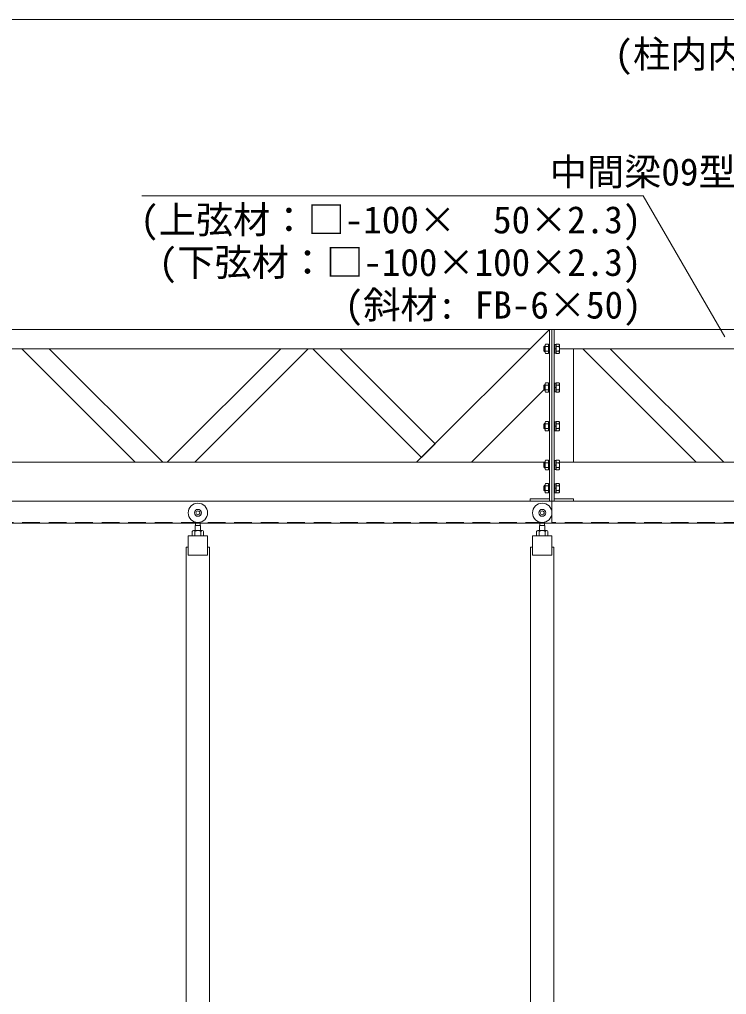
# Model space of a CAD drawing. Units: millimetres, scale not verified. Extents: x 54697 to 74822, y -14438 to 14438.
# Drawn here: x 59573 to 61399, y 6851 to 9368 of the extents above; entities that cross this region are included whole.
import ezdxf
from ezdxf.enums import TextEntityAlignment as Align

# ---------------------------------------------------------------- set-up
doc = ezdxf.new("R2010")
doc.units = ezdxf.units.MM
doc.header["$LTSCALE"] = 38
doc.linetypes.add('DASHED1', pattern=[1.8, 1.2, -0.6])
for name, color, linetype, lineweight in [('0-6_ﾎﾞﾙﾄ類', 2, 'Continuous', 18), ('0-B_寸法', 3, 'Continuous', 18), ('1-0_中央走行棒', 7, 'Continuous', 18), ('1-3_中間梁09', 7, 'Continuous', 18), ('1-5_吊車', 4, 'DASHED1', 9), ('1-9_文字', 7, 'Continuous', 18), ('1-B_連結用梁45', 7, 'Continuous', 18)]:
    doc.layers.add(name, color=color, linetype=linetype, lineweight=lineweight)
doc.styles.add('ＭＳ ゴシック', font='')
doc.styles.get('ＭＳ ゴシック').set_extended_font_data('MS Gothic')

msp = doc.modelspace()

# ---------------------------------------------------------------- linework, layer by layer
at = {"layer": '0-6_ﾎﾞﾙﾄ類'}
for p, q in [((60928.71, 8524.5), (60926.7, 8522.49)), ((60926.7, 8512.5), (60926.7, 8522.49)), ((60928.71, 8510.49), (60926.7, 8512.5)), ((60930.09, 8523.3), (60927.51, 8523.3)), ((60930.09, 8511.69), (60927.51, 8511.69)), ((60928.71, 8510.49), (60928.71, 8524.5)), ((60930.09, 8524.5), (60928.71, 8524.5)), ((60930.09, 8510.49), (60928.71, 8510.49)), ((60930.09, 8528.01), (60931.71, 8529.63)), ((60930.09, 8507.01), (60930.09, 8528.01)), ((60930.09, 8507.01), (60931.71, 8505.39)), ((60931.71, 8523.57), (60939.09, 8523.57)), ((60931.71, 8511.45), (60939.09, 8511.45)), ((60958.71, 8518.29), (60955.71, 8517.51)), ((60958.71, 8517.51), (60955.71, 8516.7)), ((60966.09, 8523.57), (60958.71, 8523.57)), ((60966.09, 8511.45), (60958.71, 8511.45)), ((60967.71, 8528.01), (60966.09, 8529.63)), ((60967.71, 8507.01), (60966.09, 8505.39)), ((60967.71, 8507.01), (60967.71, 8528.01)), ((60928.71, 8424.51), (60926.7, 8422.5)), ((60926.7, 8412.51), (60926.7, 8422.5)), ((60928.71, 8410.5), (60926.7, 8412.51)), ((60930.09, 8423.31), (60927.51, 8423.31)), ((60930.09, 8411.7), (60927.51, 8411.7)), ((60928.71, 8410.5), (60928.71, 8424.51)), ((60930.09, 8424.51), (60928.71, 8424.51)), ((60930.09, 8410.5), (60928.71, 8410.5)), ((60930.09, 8427.99), (60931.71, 8429.61)), ((60930.09, 8406.99), (60930.09, 8427.99)), ((60930.09, 8406.99), (60931.71, 8405.37)), ((60931.71, 8423.55), (60939.09, 8423.55)), ((60931.71, 8411.43), (60939.09, 8411.43)), ((60958.71, 8418.3), (60955.71, 8417.49)), ((60958.71, 8417.49), (60955.71, 8416.71)), ((60966.09, 8423.55), (60958.71, 8423.55)), ((60966.09, 8411.43), (60958.71, 8411.43)), ((60967.71, 8427.99), (60966.09, 8429.61)), ((60967.71, 8406.99), (60966.09, 8405.37)), ((60967.71, 8406.99), (60967.71, 8427.99)), ((60928.71, 8324.49), (60926.7, 8322.51)), ((60926.7, 8312.49), (60926.7, 8322.51)), ((60928.71, 8310.51), (60926.7, 8312.49)), ((60930.09, 8323.29), (60927.51, 8323.29)), ((60930.09, 8311.71), (60927.51, 8311.71)), ((60928.71, 8310.51), (60928.71, 8324.49)), ((60930.09, 8324.49), (60928.71, 8324.49)), ((60930.09, 8310.51), (60928.71, 8310.51)), ((60930.09, 8328), (60931.71, 8329.62)), ((60930.09, 8307), (60930.09, 8328)), ((60930.09, 8307), (60931.71, 8305.38)), ((60931.71, 8323.56), (60939.09, 8323.56)), ((60931.71, 8311.44), (60939.09, 8311.44)), ((60958.71, 8318.31), (60955.71, 8317.5)), ((60958.71, 8317.5), (60955.71, 8316.69)), ((60966.09, 8323.56), (60958.71, 8323.56)), ((60966.09, 8311.44), (60958.71, 8311.44)), ((60967.71, 8328), (60966.09, 8329.62)), ((60967.71, 8307), (60966.09, 8305.38)), ((60967.71, 8307), (60967.71, 8328)), ((60930.09, 8228.01), (60931.71, 8229.63)), ((60967.71, 8228.01), (60966.09, 8229.63)), ((60928.71, 8224.5), (60926.7, 8222.49)), ((60926.7, 8212.5), (60926.7, 8222.49)), ((60928.71, 8210.49), (60926.7, 8212.5)), ((60930.09, 8223.3), (60927.51, 8223.3)), ((60930.09, 8211.69), (60927.51, 8211.69)), ((60928.71, 8210.49), (60928.71, 8224.5)), ((60930.09, 8224.5), (60928.71, 8224.5)), ((60930.09, 8210.49), (60928.71, 8210.49)), ((60930.09, 8207.01), (60930.09, 8228.01)), ((60930.09, 8207.01), (60931.71, 8205.39)), ((60931.71, 8223.57), (60939.09, 8223.57)), ((60931.71, 8211.45), (60939.09, 8211.45)), ((60958.71, 8218.29), (60955.71, 8217.51)), ((60958.71, 8217.51), (60955.71, 8216.7)), ((60966.09, 8223.57), (60958.71, 8223.57)), ((60966.09, 8211.45), (60958.71, 8211.45)), ((60967.71, 8207.01), (60966.09, 8205.39)), ((60967.71, 8207.01), (60967.71, 8228.01)), ((60928.71, 8164.5), (60926.7, 8162.49)), ((60926.7, 8152.5), (60926.7, 8162.49)), ((60930.09, 8163.3), (60927.51, 8163.3)), ((60928.71, 8150.49), (60928.71, 8164.5)), ((60930.09, 8164.5), (60928.71, 8164.5)), ((60930.09, 8168.01), (60931.71, 8169.63)), ((60930.09, 8147.01), (60930.09, 8168.01)), ((60931.71, 8163.57), (60939.09, 8163.57)), ((60958.71, 8158.29), (60955.71, 8157.51)), ((60958.71, 8157.51), (60955.71, 8156.7)), ((60966.09, 8163.57), (60958.71, 8163.57)), ((60967.71, 8168.01), (60966.09, 8169.63)), ((60967.71, 8147.01), (60967.71, 8168.01)), ((60928.71, 8150.49), (60926.7, 8152.5)), ((60930.09, 8151.69), (60927.51, 8151.69)), ((60930.09, 8150.49), (60928.71, 8150.49)), ((60930.09, 8147.01), (60931.71, 8145.39)), ((60931.71, 8151.45), (60939.09, 8151.45)), ((60966.09, 8151.45), (60958.71, 8151.45)), ((60967.71, 8147.01), (60966.09, 8145.39)), ((60022.77, 8048.07), (60045.03, 8048.07)), ((60022.77, 8048.07), (60026.4, 8048.07)), ((60026.4, 8046.06), (60026.4, 8035.05)), ((60041.4, 8048.07), (60045.03, 8048.07)), ((60041.4, 8046.06), (60041.4, 8035.05)), ((60911.76, 8048.07), (60934.02, 8048.07)), ((60911.76, 8048.07), (60915.39, 8048.07)), ((60915.39, 8046.06), (60915.39, 8035.05)), ((60930.39, 8048.07), (60934.02, 8048.07)), ((60930.39, 8046.06), (60930.39, 8035.05))]:
    msp.add_line(p, q, dxfattribs=at)
for points in [[(60931.71, 8529.63), (60939.09, 8529.63), (60939.09, 8505.39), (60931.71, 8505.39)], [(60966.09, 8529.63), (60958.71, 8529.63), (60958.71, 8505.39), (60966.09, 8505.39)], [(60931.71, 8429.61), (60939.09, 8429.61), (60939.09, 8405.37), (60931.71, 8405.37)], [(60966.09, 8429.61), (60958.71, 8429.61), (60958.71, 8405.37), (60966.09, 8405.37)], [(60931.71, 8329.62), (60939.09, 8329.62), (60939.09, 8305.38), (60931.71, 8305.38)], [(60966.09, 8329.62), (60958.71, 8329.62), (60958.71, 8305.38), (60966.09, 8305.38)], [(60931.71, 8229.63), (60939.09, 8229.63), (60939.09, 8205.39), (60931.71, 8205.39)], [(60966.09, 8229.63), (60958.71, 8229.63), (60958.71, 8205.39), (60966.09, 8205.39)], [(60931.71, 8169.63), (60939.09, 8169.63), (60939.09, 8145.39), (60931.71, 8145.39)], [(60966.09, 8169.63), (60958.71, 8169.63), (60958.71, 8145.39), (60966.09, 8145.39)], [(60048.66, 8046.06), (60048.66, 8035.05), (60019.14, 8035.05), (60019.14, 8046.06)], [(60937.65, 8046.06), (60937.65, 8035.05), (60908.16, 8035.05), (60908.16, 8046.06)]]:
    msp.add_lwpolyline(points, dxfattribs=at)
for points in [[(60939.09, 8506.5), (60939.09, 8528.49), (60941.4, 8528.49), (60941.4, 8506.5)], [(60955.71, 8528.49), (60955.71, 8506.5), (60953.4, 8506.5), (60953.4, 8528.49)], [(60955.71, 8528.85), (60955.71, 8506.14), (60958.71, 8506.14), (60958.71, 8528.85)], [(60939.09, 8406.51), (60939.09, 8428.5), (60941.4, 8428.5), (60941.4, 8406.51)], [(60955.71, 8428.5), (60955.71, 8406.51), (60953.4, 8406.51), (60953.4, 8428.5)], [(60955.71, 8428.86), (60955.71, 8406.15), (60958.71, 8406.15), (60958.71, 8428.86)], [(60939.09, 8306.49), (60939.09, 8328.51), (60941.4, 8328.51), (60941.4, 8306.49)], [(60955.71, 8328.51), (60955.71, 8306.49), (60953.4, 8306.49), (60953.4, 8328.51)], [(60955.71, 8328.84), (60955.71, 8306.16), (60958.71, 8306.16), (60958.71, 8328.84)], [(60939.09, 8206.5), (60939.09, 8228.49), (60941.4, 8228.49), (60941.4, 8206.5)], [(60955.71, 8228.49), (60955.71, 8206.5), (60953.4, 8206.5), (60953.4, 8228.49)], [(60955.71, 8228.85), (60955.71, 8206.14), (60958.71, 8206.14), (60958.71, 8228.85)], [(60939.09, 8146.5), (60939.09, 8168.49), (60941.4, 8168.49), (60941.4, 8146.5)], [(60955.71, 8168.49), (60955.71, 8146.5), (60953.4, 8146.5), (60953.4, 8168.49)], [(60955.71, 8168.85), (60955.71, 8146.14), (60958.71, 8146.14), (60958.71, 8168.85)]]:
    msp.add_lwpolyline(points, close=True, dxfattribs=at)
for centre, radius, start, end in [((60942.21, 8517.51), 12.12, 150, 210), ((60934.77, 8526.6), 4.29, 135, 225), ((60934.77, 8508.42), 4.29, 135, 225), ((60963.03, 8526.6), 4.29, 315, 45), ((60963.03, 8508.42), 4.29, 315, 45), ((60955.59, 8517.51), 12.12, 330, 30), ((60942.21, 8417.49), 12.12, 150, 210), ((60934.77, 8426.58), 4.29, 135, 225), ((60934.77, 8408.4), 4.29, 135, 225), ((60963.03, 8426.58), 4.29, 315, 45), ((60963.03, 8408.4), 4.29, 315, 45), ((60955.59, 8417.49), 12.12, 330, 30), ((60942.21, 8317.5), 12.12, 150, 210), ((60934.77, 8326.59), 4.29, 135, 225), ((60934.77, 8308.41), 4.29, 135, 225), ((60963.03, 8326.59), 4.29, 315, 45), ((60963.03, 8308.41), 4.29, 315, 45), ((60955.59, 8317.5), 12.12, 330, 30), ((60934.77, 8226.6), 4.29, 135, 225), ((60963.03, 8226.6), 4.29, 315, 45), ((60942.21, 8217.51), 12.12, 150, 210), ((60934.77, 8208.42), 4.29, 135, 225), ((60963.03, 8208.42), 4.29, 315, 45), ((60955.59, 8217.51), 12.12, 330, 30), ((60942.21, 8157.51), 12.12, 150, 210), ((60934.77, 8166.6), 4.29, 135, 225), ((60963.03, 8166.6), 4.29, 315, 45), ((60955.59, 8157.51), 12.12, 330, 30), ((60934.77, 8148.42), 4.29, 135, 225), ((60963.03, 8148.42), 4.29, 315, 45), ((60022.77, 8043.78), 4.29, 32.227, 147.773), ((60033.9, 8033.01), 15.06, 60.137, 119.863), ((60045.03, 8043.78), 4.29, 32.227, 147.773), ((60911.76, 8043.78), 4.29, 32.227, 147.773), ((60922.89, 8033.01), 15.06, 60.137, 119.863), ((60934.02, 8043.78), 4.29, 32.227, 147.773)]:
    msp.add_arc(centre, radius, start, end, dxfattribs=at)
at = {"layer": '0-B_寸法'}
msp.add_line((56502.39, 9367.5), (66292.41, 9367.5), dxfattribs=at)
at = {"layer": '1-0_中央走行棒'}
for points in [[(60008.91, 7985.07), (60058.89, 7985.07), (60058.89, 8035.05), (60008.91, 8035.05)], [(60897.9, 7985.07), (60947.91, 7985.07), (60947.91, 8035.05), (60897.9, 8035.05)]]:
    msp.add_lwpolyline(points, close=True, dxfattribs=at)
for points in [[(60008.91, 8005.05), (60003.9, 8005.05), (60003.9, 6673.05)], [(60063.9, 6673.05), (60063.9, 8005.05), (60058.89, 8005.05)], [(60897.9, 8005.05), (60892.89, 8005.05), (60892.89, 6673.05)], [(60952.89, 6673.05), (60952.89, 8005.05), (60947.91, 8005.05)]]:
    msp.add_lwpolyline(points, dxfattribs=at)
at = {"layer": '1-3_中間梁09'}
for p, q in [((60953.4, 8517.51), (60953.4, 8224.5)), ((60967.71, 8517.51), (61826.7, 8517.51)), ((61828.71, 8224.5), (60967.71, 8224.5))]:
    msp.add_line(p, q, dxfattribs=at)
at = {"layer": '1-3_中間梁09', "color": 4, "linetype": 'DASHED1', "lineweight": 9}
msp.add_line((61847.4, 8069.1), (60947.4, 8069.1), dxfattribs=at)
at = {"layer": '1-3_中間梁09'}
for points in [[(60947.4, 8124.51), (60953.4, 8124.51), (60953.4, 8567.49), (60947.4, 8567.49)], [(61320.69, 8224.5), (61391.4, 8224.5), (61098.39, 8517.51), (61027.68, 8517.51)], [(61003.41, 8124.51), (61003.41, 8130.51), (60953.4, 8130.51), (60953.4, 8124.51)], [(60947.4, 8067.51), (61847.4, 8067.51), (61847.4, 8124.51), (60947.4, 8124.51)]]:
    msp.add_lwpolyline(points, close=True, dxfattribs=at)
for points in [[(61841.4, 8517.51), (61841.4, 8567.49), (60953.4, 8567.49), (60953.4, 8517.51)], [(60967.71, 8224.5), (61003.41, 8224.5), (61003.41, 8517.51), (60967.71, 8517.51)], [(60953.4, 8224.5), (60953.4, 8124.51), (61841.4, 8124.51), (61841.4, 8224.5)]]:
    msp.add_lwpolyline(points, dxfattribs=at)
at = {"layer": '1-5_吊車', "color": 7, "linetype": 'Continuous', "lineweight": 18}
for p, q in [((60027.21, 8048.07), (60027.21, 8061.09)), ((60027.66, 8061.09), (60027.66, 8069.88)), ((60040.14, 8061.09), (60040.14, 8069.88)), ((60040.59, 8048.07), (60040.59, 8061.09)), ((60916.2, 8048.07), (60916.2, 8061.09)), ((60916.65, 8061.09), (60916.65, 8069.88)), ((60929.16, 8061.09), (60929.16, 8069.88)), ((60929.61, 8048.07), (60929.61, 8061.09)), ((60025.95, 8048.07), (60025.95, 8048.1)), ((60041.85, 8048.07), (60041.85, 8048.1)), ((60914.97, 8048.07), (60914.97, 8048.1)), ((60930.84, 8048.07), (60930.84, 8048.1))]:
    msp.add_line(p, q, dxfattribs=at)
for points in [[(60025.95, 8048.1), (60026.91, 8048.1), (60026.91, 8061.09), (60033.9, 8061.09)], [(60041.85, 8048.1), (60040.89, 8048.1), (60040.89, 8061.09), (60033.9, 8061.09)], [(60914.97, 8048.1), (60915.9, 8048.1), (60915.9, 8061.09), (60922.89, 8061.09)], [(60930.84, 8048.1), (60929.91, 8048.1), (60929.91, 8061.09), (60922.89, 8061.09)]]:
    msp.add_lwpolyline(points, dxfattribs=at)
for centre, radius in [((60033.9, 8094.09), 24.99), ((60922.89, 8094.09), 24.99), ((60033.9, 8094.09), 9), ((60033.9, 8094.09), 5.01), ((60922.89, 8094.09), 9), ((60922.89, 8094.09), 5.01)]:
    msp.add_circle(centre, radius, dxfattribs=at)
at = {"layer": '1-9_文字'}
for p, q in [((59889.15, 8912.49), (61158.75, 8912.49)), ((61183.68, 8912.49), (61158.75, 8912.49)), ((61393.92, 8548.35), (61183.68, 8912.49))]:
    msp.add_line(p, q, dxfattribs=at)
at = {"layer": '1-B_連結用梁45'}
for p, q in [((58041.39, 8567.49), (60941.4, 8567.49)), ((60891.39, 8517.51), (58061.61, 8517.51)), ((59649.99, 8517.51), (59579.28, 8517.51)), ((59872.26, 8224.5), (59579.28, 8517.51)), ((59942.97, 8224.5), (59649.99, 8517.51)), ((59954.97, 8224.5), (60247.98, 8517.51)), ((60025.68, 8224.5), (60318.69, 8517.51)), ((60247.98, 8517.51), (60318.69, 8517.51)), ((60330.69, 8517.51), (60401.4, 8517.51)), ((56347.41, 8224.5), (60930.09, 8224.5)), ((59942.97, 8224.5), (59872.26, 8224.5)), ((59954.97, 8224.5), (60025.68, 8224.5))]:
    msp.add_line(p, q, dxfattribs=at)
at = {"layer": '1-B_連結用梁45', "color": 4, "linetype": 'DASHED1', "lineweight": 9}
msp.add_line((56502.39, 8069.1), (60947.4, 8069.1), dxfattribs=at)
at = {"layer": '1-B_連結用梁45'}
for points in [[(60941.4, 8426.07), (60941.4, 8567.49), (60598.44, 8224.56), (60739.86, 8224.56), (60927.27, 8411.94)], [(60401.4, 8517.51), (60646.77, 8272.14), (60611.4, 8236.77), (60330.69, 8517.51)], [(60941.4, 8224.5), (60941.4, 8124.51), (56747.4, 8124.51)], [(57347.4, 8124.51), (60947.4, 8124.51), (60947.4, 8067.51), (57347.4, 8067.51), (57347.4, 8070.51)]]:
    msp.add_lwpolyline(points, dxfattribs=at)
for points in [[(60947.4, 8124.51), (60941.4, 8124.51), (60941.4, 8567.49), (60947.4, 8567.49)], [(60891.39, 8124.51), (60891.39, 8130.51), (60941.4, 8130.51), (60941.4, 8124.51)]]:
    msp.add_lwpolyline(points, close=True, dxfattribs=at)

# ---------------------------------------------------------------- texts
at = {"layer": '0-B_寸法', "style": 'ＭＳ ゴシック'}
msp.add_text('(柱内内寸法)', height=70.38, dxfattribs=at).set_placement((61109.4, 9221.91), align=Align.BOTTOM_LEFT)
at = {"layer": '1-9_文字', "style": 'ＭＳ ゴシック'}
for s, p in [('                      中間梁09型', (59889.15, 8917.89)), ('(上弦材：□-100×  50×2.3)', (59884.98, 8794.41)), ('(下弦材：□-100×100×2.3)', (59932.98, 8684.43)), ('(斜材: FB-6×50)', (60412.98, 8574.42))]:
    msp.add_text(s, height=70.38, dxfattribs=at).set_placement(p, align=Align.BOTTOM_LEFT)

doc.saveas('drawing.dxf')
